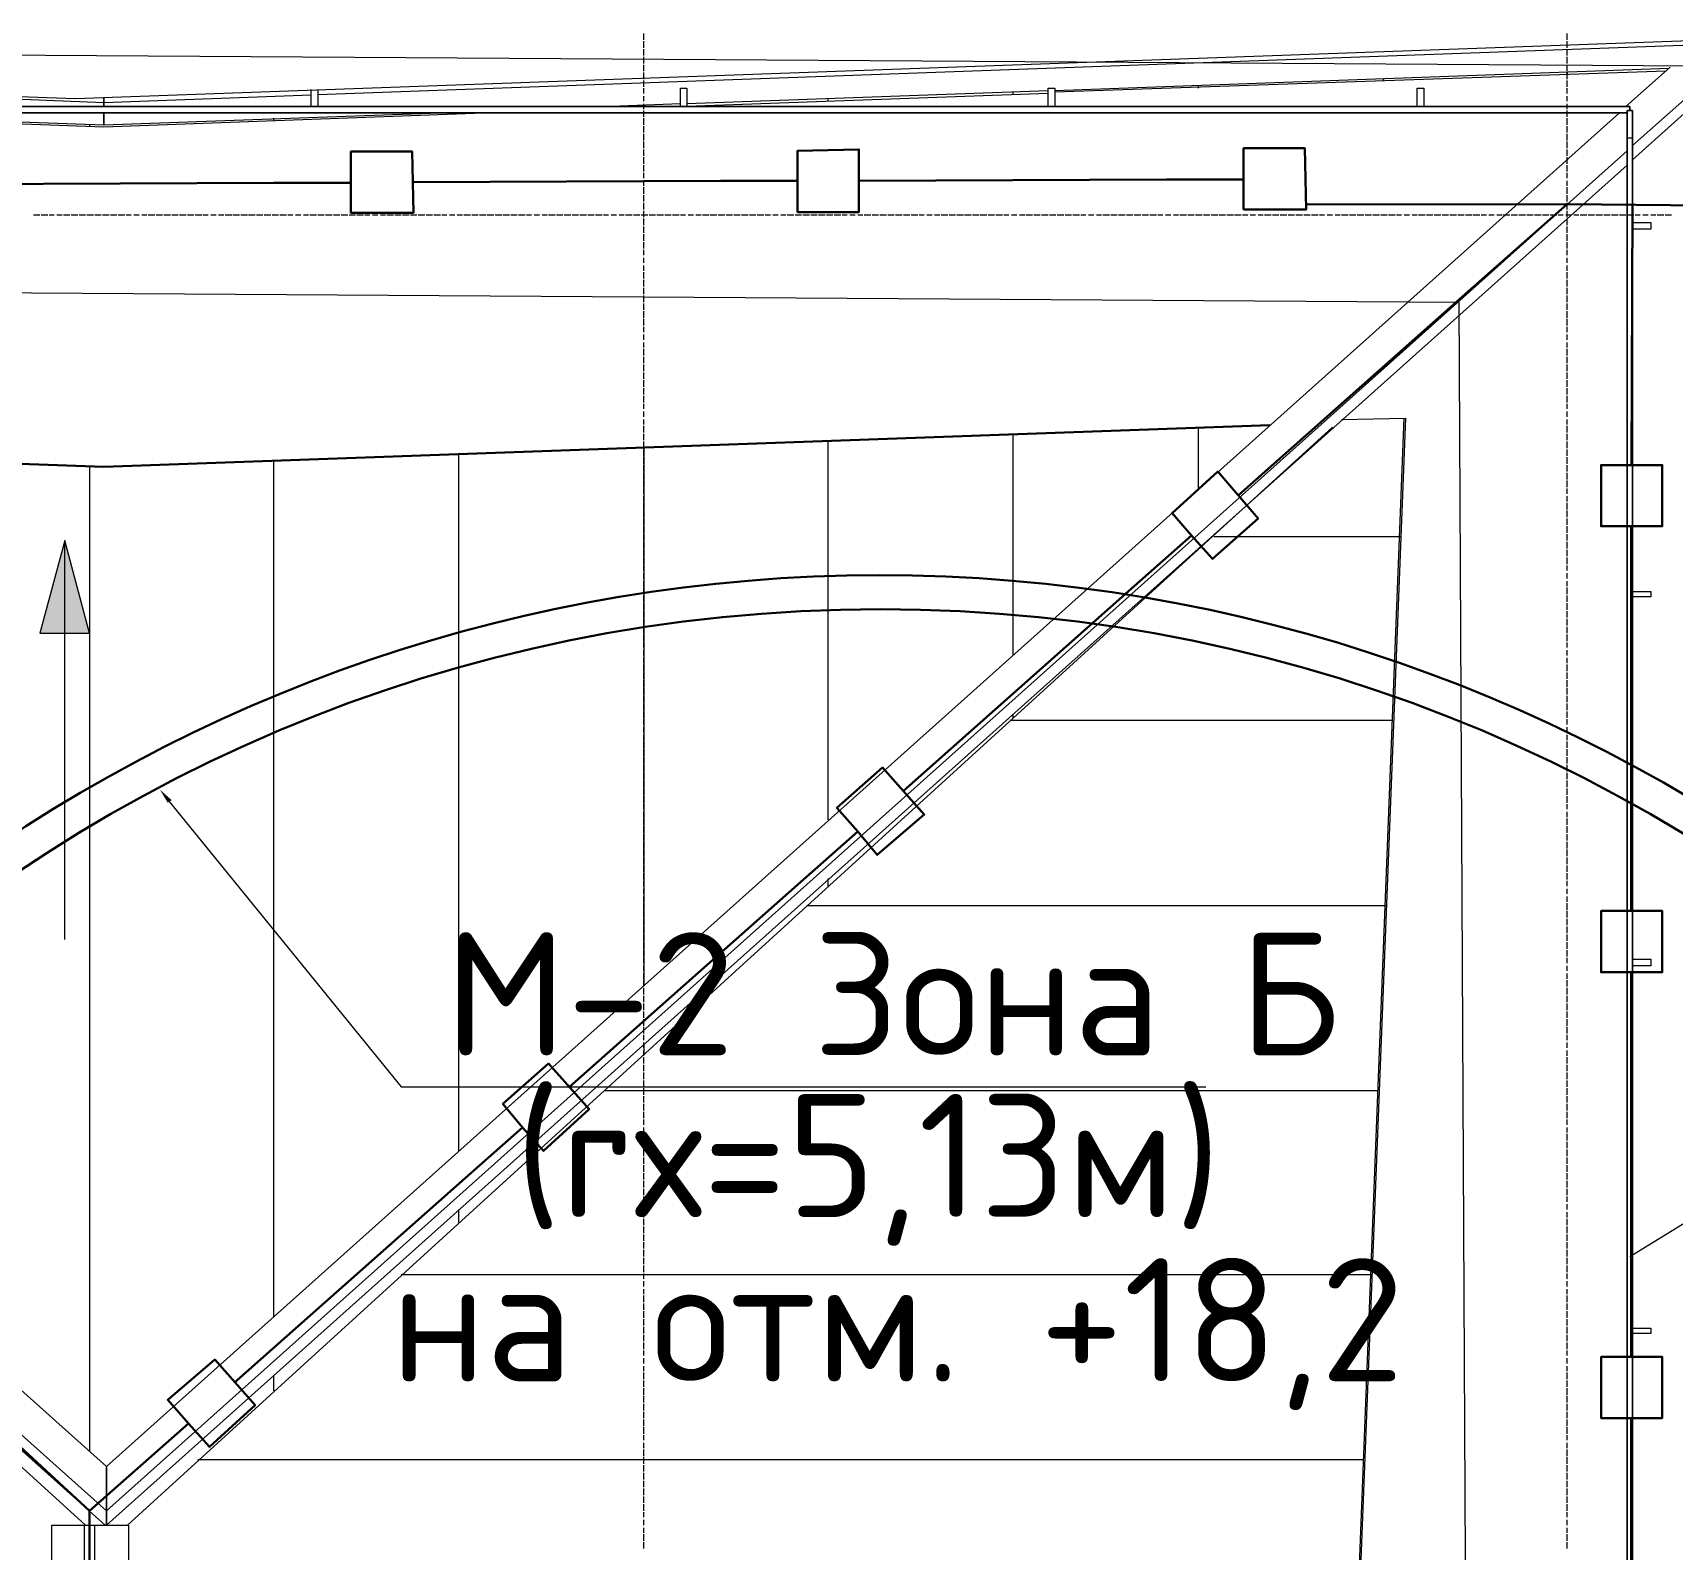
# Model space of a CAD drawing. Header units: millimetres. Extents: x -42533 to 645315, y 3457 to 82611.
# Drawn here: x 541699 to 547023, y 50785 to 55710 of the extents above; entities that cross this region are included whole.
import ezdxf

# ---------------------------------------------------------------- set-up
doc = ezdxf.new("R2010")
doc.units = ezdxf.units.MM
for name, color, linetype, true_color in [('PDF _!ЭОМ.Молниезащита', 7, 'Continuous', 0x954a95), ('PDF _Аннотация', 7, 'Continuous', 0xbababa), ('PDF _Антураж', 7, 'Continuous', 0xbababa), ('PDF _Крыша', 7, 'Continuous', 0xbababa), ('PDF _Крыша штриховка', 7, 'Continuous', 0xbababa), ('PDF _Обобщенные модели', 7, 'Continuous', 0xbababa), ('PDF _Ограждение', 7, 'Continuous', 0xbababa), ('PDF _Оси', 7, 'Continuous', 0xbababa), ('PDF _Размеры', 7, 'Continuous', 0xbababa)]:
    doc.layers.add(name, color=color, linetype=linetype, true_color=true_color)
doc.layers.add('PDF _Линии', color=7, linetype='Continuous')
doc.layers.add('PDF _Текст', color=7, linetype='Continuous')
doc.styles.add('PDF ISOCPEUR', font='isocpeur.ttf')

msp = doc.modelspace()

# ---------------------------------------------------------------- linework, layer by layer
at = {"layer": 'PDF _!ЭОМ.Молниезащита', "color": 5, "lineweight": 30}
for points in [[(541482.8, 55219), (542482.4, 55223.2), (542732.2, 55223.2), (542732.2, 55324.9), (542931.3, 55324.9), (542935.5, 55125.8), (542732.2, 55125.8), (542732.2, 55223.2)], [(542933.4, 55225.4), (543933, 55229.6), (544182.9, 55229.6), (544182.9, 55327), (544381.9, 55331.3), (544381.9, 55128), (544182.9, 55128), (544182.9, 55229.6)], [(544381.9, 55229.6), (545381.5, 55233.8), (545631.3, 55233.8), (545631.3, 55335.5), (545830.4, 55335.5), (545834.6, 55136.4), (545631.3, 55136.4), (545631.3, 55233.8)], [(545614.9, 54208.9), (546360.4, 54869.6), (546682.3, 55153.4), (547575.9, 55144.9)], [(546682.3, 55152.7), (545834.3, 55153.2)], [(546891.5, 54306.3), (546894, 55151.4)], [(546889.4, 52857.8), (546889.4, 53857.3), (546889.4, 54107.2), (546792, 54107.2), (546792, 54306.3), (546991, 54306.3), (546991, 54107.2), (546889.4, 54107.2)], [(544526.5, 53247.5), (545276.1, 53912.4), (545462.5, 54077.6), (545398.9, 54149.6), (545547.2, 54285.1), (545678.5, 54132.6), (545530.2, 54001.4), (545462.5, 54077.6)], [(543442.2, 52286), (544191.9, 52951), (544378.2, 53116.2), (544310.5, 53192.4), (544458.7, 53323.7), (544594.2, 53171.2), (544441.8, 53039.9), (544378.2, 53116.2)], [(546889.4, 51409.3), (546889.4, 52408.9), (546889.4, 52658.7), (546792, 52658.7), (546792, 52857.8), (546991, 52857.8), (546991, 52658.7), (546889.4, 52658.7)], [(542353.7, 51324.6), (543103.4, 51989.6), (543289.7, 52154.7), (543226.2, 52231), (543374.4, 52362.3), (543505.7, 52214), (543357.5, 52078.5), (543289.7, 52154.7)], [(541883.6, 49461.1), (541883.6, 50460.6), (541883.6, 50909.5), (541570.2, 51197.6), (541502.4, 51121.3), (541354.2, 51256.8), (541489.7, 51405.1), (541638, 51269.6), (541570.2, 51197.6)], [(541883.6, 50909.5), (542205.5, 51193.3), (542137.7, 51269.6), (542290.2, 51400.8), (542421.5, 51252.6), (542273.3, 51117.1), (542205.5, 51193.3)], [(546889.4, 49956.6), (546889.4, 50960.4), (546889.4, 51210.3), (546792, 51210.3), (546792, 51409.3), (546991, 51409.3), (546991, 51210.3), (546889.4, 51210.3)]]:
    msp.add_lwpolyline(points, dxfattribs=at)
at = {"layer": 'PDF _!ЭОМ.Молниезащита', "lineweight": 5}
msp.add_lwpolyline([(542142, 53213.6), (542895.9, 52286), (545509.1, 52286)], dxfattribs=at)
at = {"layer": 'PDF _!ЭОМ.Молниезащита', "color": 116, "lineweight": 30, "true_color": 0x136734}
msp.add_circle((544452.3, 48817.1), 5021, dxfattribs=at)
at = {"layer": 'PDF _!ЭОМ.Молниезащита', "color": 1, "lineweight": 30}
msp.add_arc((543800, 50113.2), 9374.9, 67.94494, 165.58593, dxfattribs=at)
at = {"layer": 'PDF _!ЭОМ.Молниезащита', "lineweight": 30}
msp.add_arc((544452.3, 48817.1), 5131.1, 8.822, 159.1754, dxfattribs=at)
at = {"layer": 'PDF _!ЭОМ.Молниезащита', "transparency": 33554559}
msp.add_solid([(542137.7, 53209.3), (542112.3, 53251.7), (542150.4, 53217.8)], dxfattribs=at)
at = {"layer": 'PDF _Аннотация', "color": 8, "lineweight": 9}
msp.add_lwpolyline([(546885.6, 51735.4), (548630.5, 52807), (548939.7, 52807)], dxfattribs=at)
at = {"layer": 'PDF _Антураж', "color": 8, "lineweight": 18}
for points in [[(547207.4, 55691.3), (547207.4, 55674.3), (542624.8, 55509.1)], [(547012.6, 55593.8), (545017.8, 55521.8)], [(547004.1, 55585.4), (545017.8, 55517.6)], [(541426.2, 55504.9), (541930.2, 55483.7), (541930.2, 55471), (541930.2, 55483.7), (541930.2, 55500.7), (541930.2, 55483.7), (542603.6, 55509.1)], [(543802.2, 55479.5), (543577.7, 55471)], [(544996.6, 55521.8), (543823.4, 55479.5)], [(544996.6, 55513.4), (543823.4, 55471)], [(543192.3, 55449.8), (541930.2, 55403.3), (540672.3, 55449.8)], [(540845.9, 55449.8), (541930.2, 55411.7), (541930.2, 55449.8), (541930.2, 55411.7), (543018.7, 55449.8)], [(543802.2, 55471), (543747.2, 55471)], [(538156.5, 54437.6), (541930.2, 54302.1), (545716.6, 54437.6)], [(545716.6, 54433.4), (541930.2, 54297.8), (538160.7, 54433.4)], [(545932.6, 48813.1), (546152.8, 54458.8)], [(545949.5, 54454.5), (546157.1, 54458.8), (545936.8, 48813.1)], [(541930.2, 54297.8), (541930.2, 54302.1)]]:
    msp.add_lwpolyline(points, dxfattribs=at)
at = {"layer": 'PDF _Крыша', "color": 8, "lineweight": 9}
for points in [[(537953.2, 54429.1), (541870.9, 50863)], [(542006.4, 50863), (545919.9, 54429.1)]]:
    msp.add_lwpolyline(points, dxfattribs=at)
at = {"layer": 'PDF _Крыша штриховка', "color": 8, "lineweight": 9}
for points in [[(546682.3, 55581.1), (546682.3, 55576.9)], [(545483.7, 55538.8), (545483.7, 55530.3)], [(546085.1, 55560), (546085.1, 55555.7)], [(543683.6, 55475.3), (543683.6, 55471)], [(544280.8, 55496.4), (544280.8, 55488)], [(544882.2, 55517.6), (544882.2, 55509.1)], [(542480.8, 55432.9), (542480.8, 55424.4)], [(543082.2, 55449.8), (543082.2, 55445.6)], [(541883.6, 55411.7), (541883.6, 55407.5)], [(545483.7, 54424.9), (545483.7, 54225.8)], [(543683.6, 54361.4), (543683.6, 52616.4)], [(544280.8, 54382.5), (544280.8, 53154.3)], [(544882.2, 54403.7), (544882.2, 53687.9)], [(542480.8, 54319), (542480.8, 51540.6)], [(543082.2, 54340.2), (543082.2, 52078.5)], [(541883.6, 54302.1), (541883.6, 51104.4)], [(546140.1, 54073.4), (545534.5, 54073.4)], [(545483.7, 54035.2), (545483.7, 54031)], [(546114.7, 53476.2), (544873.8, 53476.2)], [(544882.2, 53497.3), (544882.2, 53484.6)], [(544280.8, 52963.7), (544280.8, 52938.3)], [(546093.5, 52874.7), (544213, 52874.7)], [(543683.6, 52425.8), (543683.6, 52391.9)], [(546068.1, 52273.3), (543556.6, 52273.3)], [(543082.2, 51887.9), (543082.2, 51845.6)], [(546047, 51676.1), (542895.9, 51676.1)], [(542480.8, 51350), (542480.8, 51299.2)], [(546021.5, 51074.7), (542235.1, 51074.7)], [(541883.6, 50913.8), (541883.6, 50863)]]:
    msp.add_lwpolyline(points, dxfattribs=at)
at = {"layer": 'PDF _Линии', "color": 8, "lineweight": 9}
msp.add_lwpolyline([(536453.9, 55331.3), (536492, 55339.7), (536614.8, 55682.8), (541837, 55496.4), (547262.5, 55691.3), (547385.3, 55310.1), (547419.2, 55297.4), (547419.2, 55792.9), (536453.9, 55792.9)], close=True, dxfattribs=at)
for points in [[(547211.7, 32858.5), (547097.3, 55602.3), (536547.1, 55670.1), (536547.1, 32655.2)], [(537224.7, 32655.2), (537224.7, 54895), (546330.7, 54835.7), (546445.1, 32058), (553827.3, 32058)]]:
    msp.add_lwpolyline(points, dxfattribs=at)
at = {"layer": 'PDF _Обобщенные модели', "color": 8, "lineweight": 18}
msp.add_lwpolyline([(542010.7, 24866.4), (541900.5, 24866.4), (541866.7, 24866.4), (541760.8, 24866.4), (541760.8, 50863), (541866.7, 50863), (541900.5, 50863), (542010.7, 50863)], close=True, dxfattribs=at)
for points in [[(541866.7, 50863), (541866.7, 24866.4)], [(541900.5, 24866.4), (541900.5, 50863)]]:
    msp.add_lwpolyline(points, dxfattribs=at)
at = {"layer": 'PDF _Ограждение', "color": 8, "lineweight": 9}
for points in [[(547016.8, 55598.1), (546872.8, 55471)], [(546894, 55344), (547194.7, 55610.8)], [(547220.1, 55589.6), (546894, 55297.4)], [(542624.8, 55526.1), (542624.8, 55492.2), (542624.8, 55471), (542603.6, 55471), (542603.6, 55492.2), (542603.6, 55526.1)], [(541934.4, 50863), (536835.1, 55428.7)], [(536860.5, 55449.8), (541938.7, 50909.5), (541938.7, 51053.5), (546851.7, 55449.8)], [(537025.7, 55449.8), (541938.7, 51053.5), (541938.7, 50909.5), (541938.7, 50884.1), (541938.7, 50863), (541938.7, 50884.1), (541938.7, 50909.5), (546877.1, 55327)], [(546877.1, 55369.4), (546877.1, 55458.3), (546894, 55458.3), (546894, 55369.4)], [(546877.1, 55280.4), (541938.7, 50863)]]:
    msp.add_lwpolyline(points, dxfattribs=at)
for points in [[(543823.4, 55530.3), (543823.4, 55492.2), (543823.4, 55471), (543802.2, 55471), (543802.2, 55492.2), (543802.2, 55530.3)], [(545017.8, 55530.3), (545017.8, 55492.2), (545017.8, 55471), (544996.6, 55471), (544996.6, 55492.2), (544996.6, 55530.3)], [(546216.4, 55530.3), (546216.4, 55492.2), (546216.4, 55471), (546195.2, 55471), (546195.2, 55492.2), (546195.2, 55530.3)], [(536822.4, 55471), (536822.4, 55458.3), (536822.4, 55471), (546885.6, 55471), (546885.6, 55458.3), (546885.6, 55471)], [(536835.1, 55449.8), (546877.1, 55449.8)], [(546894, 55458.3), (546877.1, 55458.3), (546877.1, 55369.4), (546877.1, 32502.7), (546885.6, 32502.7), (546877.1, 32502.7), (546877.1, 55369.4), (546894, 55369.4), (546894, 32515.4), (546894, 55369.4)], [(546953.3, 55072.9), (546915.2, 55072.9), (546894, 55072.9), (546894, 55094.1), (546915.2, 55094.1), (546953.3, 55094.1)], [(546953.3, 53878.5), (546915.2, 53878.5), (546894, 53878.5), (546894, 53895.5), (546915.2, 53895.5), (546953.3, 53895.5)], [(546953.3, 52679.9), (546915.2, 52679.9), (546894, 52679.9), (546894, 52701.1), (546915.2, 52701.1), (546953.3, 52701.1)], [(546953.3, 51485.6), (546915.2, 51485.6), (546894, 51485.6), (546894, 51502.5), (546915.2, 51502.5), (546953.3, 51502.5)]]:
    msp.add_lwpolyline(points, close=True, dxfattribs=at)
at = {"layer": 'PDF _Оси', "color": 8, "lineweight": 9}
for points in [[(543683.6, 55687), (543683.6, 55708.2)], [(546682.3, 55687), (546682.3, 55708.2)], [(543683.6, 55661.6), (543683.6, 55682.8)], [(543683.6, 55636.2), (543683.6, 55657.4)], [(546682.3, 55661.6), (546682.3, 55682.8)], [(546682.3, 55636.2), (546682.3, 55657.4)], [(543683.6, 55610.8), (543683.6, 55632)], [(543683.6, 55585.4), (543683.6, 55606.5)], [(543683.6, 55560), (543683.6, 55581.1)], [(546682.3, 55610.8), (546682.3, 55632)], [(546682.3, 55585.4), (546682.3, 55606.5)], [(546682.3, 55560), (546682.3, 55581.1)], [(543683.6, 55534.5), (543683.6, 55555.7)], [(543683.6, 55513.4), (543683.6, 55530.3)], [(546682.3, 55534.5), (546682.3, 55555.7)], [(546682.3, 55513.4), (546682.3, 55530.3)], [(543683.6, 55509.1), (543683.6, 55509.1)], [(543683.6, 55488), (543683.6, 55504.9)], [(543683.6, 55483.7), (543683.6, 55483.7)], [(543683.6, 55462.5), (543683.6, 55479.5)], [(546682.3, 55509.1), (546682.3, 55509.1)], [(546682.3, 55488), (546682.3, 55504.9)], [(546682.3, 55483.7), (546682.3, 55483.7)], [(546682.3, 55462.5), (546682.3, 55479.5)], [(543683.6, 55437.1), (543683.6, 55458.3)], [(543683.6, 55411.7), (543683.6, 55432.9)], [(546682.3, 55437.1), (546682.3, 55458.3)], [(546682.3, 55411.7), (546682.3, 55432.9)], [(543683.6, 55386.3), (543683.6, 55407.5)], [(543683.6, 55360.9), (543683.6, 55382.1)], [(546682.3, 55386.3), (546682.3, 55407.5)], [(546682.3, 55360.9), (546682.3, 55382.1)], [(543683.6, 55335.5), (543683.6, 55356.7)], [(543683.6, 55310.1), (543683.6, 55331.3)], [(546682.3, 55335.5), (546682.3, 55356.7)], [(546682.3, 55310.1), (546682.3, 55331.3)], [(543683.6, 55284.7), (543683.6, 55305.8)], [(543683.6, 55259.2), (543683.6, 55280.4)], [(546682.3, 55284.7), (546682.3, 55305.8)], [(546682.3, 55259.2), (546682.3, 55280.4)], [(543683.6, 55238.1), (543683.6, 55255)], [(543683.6, 55233.8), (543683.6, 55233.8)], [(543683.6, 55212.7), (543683.6, 55229.6)], [(543683.6, 55187.2), (543683.6, 55208.4)], [(546682.3, 55238.1), (546682.3, 55255)], [(546682.3, 55233.8), (546682.3, 55233.8)], [(546682.3, 55212.7), (546682.3, 55229.6)], [(546682.3, 55187.2), (546682.3, 55208.4)], [(543683.6, 55161.8), (543683.6, 55183)], [(543683.6, 55136.4), (543683.6, 55157.6)], [(546682.3, 55161.8), (546682.3, 55183)], [(546682.3, 55136.4), (546682.3, 55157.6)], [(541701.5, 55119.5), (541722.7, 55119.5)], [(541726.9, 55119.5), (541748.1, 55119.5)], [(541752.3, 55119.5), (541769.3, 55119.5)], [(541773.5, 55119.5), (541773.5, 55119.5)], [(541777.7, 55119.5), (541794.7, 55119.5)], [(541798.9, 55119.5), (541820.1, 55119.5)], [(541824.3, 55119.5), (541845.5, 55119.5)], [(541849.7, 55119.5), (541870.9, 55119.5)], [(541875.1, 55119.5), (541896.3, 55119.5)], [(541900.5, 55119.5), (541921.7, 55119.5)], [(541926, 55119.5), (541947.1, 55119.5)], [(541951.4, 55119.5), (541972.5, 55119.5)], [(541976.8, 55119.5), (541998, 55119.5)], [(542002.2, 55119.5), (542019.1, 55119.5)], [(542023.4, 55119.5), (542023.4, 55119.5)], [(542027.6, 55119.5), (542044.6, 55119.5)], [(542048.8, 55119.5), (542048.8, 55119.5)], [(542053, 55119.5), (542070, 55119.5)], [(542074.2, 55119.5), (542095.4, 55119.5)], [(542099.6, 55119.5), (542120.8, 55119.5)], [(542125, 55119.5), (542146.2, 55119.5)], [(542150.4, 55119.5), (542171.6, 55119.5)], [(542175.8, 55119.5), (542197, 55119.5)], [(542201.3, 55119.5), (542222.4, 55119.5)], [(542226.7, 55119.5), (542247.8, 55119.5)], [(542252.1, 55119.5), (542269, 55119.5)], [(542273.3, 55119.5), (542273.3, 55119.5)], [(542277.5, 55119.5), (542294.4, 55119.5)], [(542298.7, 55119.5), (542298.7, 55119.5)], [(542302.9, 55119.5), (542319.8, 55119.5)], [(542324.1, 55119.5), (542345.3, 55119.5)], [(542349.5, 55119.5), (542370.7, 55119.5)], [(542374.9, 55119.5), (542396.1, 55119.5)], [(542400.3, 55119.5), (542421.5, 55119.5)], [(542425.7, 55119.5), (542446.9, 55119.5)], [(542451.1, 55119.5), (542472.3, 55119.5)], [(542476.6, 55119.5), (542497.7, 55119.5)], [(542502, 55119.5), (542523.1, 55119.5)], [(542527.4, 55119.5), (542544.3, 55119.5)], [(542548.6, 55119.5), (542548.6, 55119.5)], [(542552.8, 55119.5), (542569.7, 55119.5)], [(542574, 55119.5), (542574, 55119.5)], [(542578.2, 55119.5), (542595.1, 55119.5)], [(542599.4, 55119.5), (542620.6, 55119.5)], [(542624.8, 55119.5), (542646, 55119.5)], [(542650.2, 55119.5), (542671.4, 55119.5)], [(542675.6, 55119.5), (542696.8, 55119.5)], [(542701, 55119.5), (542722.2, 55119.5)], [(542726.4, 55119.5), (542747.6, 55119.5)], [(542751.9, 55119.5), (542773, 55119.5)], [(542777.3, 55119.5), (542794.2, 55119.5)], [(542798.4, 55119.5), (542798.4, 55119.5)], [(542802.7, 55119.5), (542819.6, 55119.5)], [(542823.9, 55119.5), (542823.9, 55119.5)], [(542828.1, 55119.5), (542845, 55119.5)], [(542849.3, 55119.5), (542870.4, 55119.5)], [(542874.7, 55119.5), (542895.9, 55119.5)], [(542900.1, 55119.5), (542921.3, 55119.5)], [(542925.5, 55119.5), (542946.7, 55119.5)], [(542950.9, 55119.5), (542972.1, 55119.5)], [(542976.3, 55119.5), (542997.5, 55119.5)], [(543001.7, 55119.5), (543022.9, 55119.5)], [(543027.2, 55119.5), (543044.1, 55119.5)], [(543048.3, 55119.5), (543048.3, 55119.5)], [(543052.6, 55119.5), (543069.5, 55119.5)], [(543073.7, 55119.5), (543073.7, 55119.5)], [(543078, 55119.5), (543094.9, 55119.5)], [(543099.2, 55119.5), (543120.3, 55119.5)], [(543124.6, 55119.5), (543145.7, 55119.5)], [(543150, 55119.5), (543171.2, 55119.5)], [(543175.4, 55119.5), (543196.6, 55119.5)], [(543200.8, 55119.5), (543222, 55119.5)], [(543226.2, 55119.5), (543247.4, 55119.5)], [(543251.6, 55119.5), (543272.8, 55119.5)], [(543277, 55119.5), (543298.2, 55119.5)], [(543302.4, 55119.5), (543319.4, 55119.5)], [(543323.6, 55119.5), (543323.6, 55119.5)], [(543327.9, 55119.5), (543344.8, 55119.5)], [(543349, 55119.5), (543349, 55119.5)], [(543353.3, 55119.5), (543370.2, 55119.5)], [(543374.4, 55119.5), (543395.6, 55119.5)], [(543399.9, 55119.5), (543421, 55119.5)], [(543425.3, 55119.5), (543446.5, 55119.5)], [(543450.7, 55119.5), (543471.9, 55119.5)], [(543476.1, 55119.5), (543497.3, 55119.5)], [(543501.5, 55119.5), (543522.7, 55119.5)], [(543526.9, 55119.5), (543548.1, 55119.5)], [(543552.3, 55119.5), (543569.3, 55119.5)], [(543573.5, 55119.5), (543573.5, 55119.5)], [(543577.7, 55119.5), (543594.7, 55119.5)], [(543598.9, 55119.5), (543598.9, 55119.5)], [(543603.2, 55119.5), (543620.1, 55119.5)], [(543624.3, 55119.5), (543645.5, 55119.5)], [(543649.7, 55119.5), (543670.9, 55119.5)], [(543675.2, 55119.5), (543696.3, 55119.5)], [(543683.6, 55111), (543683.6, 55132.2)], [(543683.6, 55085.6), (543683.6, 55106.8)], [(543700.6, 55119.5), (543721.7, 55119.5)], [(543726, 55119.5), (543747.2, 55119.5)], [(543751.4, 55119.5), (543772.6, 55119.5)], [(543776.8, 55119.5), (543798, 55119.5)], [(543802.2, 55119.5), (543819.2, 55119.5)], [(543823.4, 55119.5), (543823.4, 55119.5)], [(543827.6, 55119.5), (543844.6, 55119.5)], [(543848.8, 55119.5), (543848.8, 55119.5)], [(543853, 55119.5), (543870, 55119.5)], [(543874.2, 55119.5), (543895.4, 55119.5)], [(543899.6, 55119.5), (543920.8, 55119.5)], [(543925, 55119.5), (543946.2, 55119.5)], [(543950.5, 55119.5), (543971.6, 55119.5)], [(543975.9, 55119.5), (543997, 55119.5)], [(544001.3, 55119.5), (544022.5, 55119.5)], [(544026.7, 55119.5), (544047.9, 55119.5)], [(544052.1, 55119.5), (544073.3, 55119.5)], [(544077.5, 55119.5), (544094.5, 55119.5)], [(544098.7, 55119.5), (544098.7, 55119.5)], [(544102.9, 55119.5), (544119.9, 55119.5)], [(544124.1, 55119.5), (544124.1, 55119.5)], [(544128.3, 55119.5), (544145.3, 55119.5)], [(544149.5, 55119.5), (544170.7, 55119.5)], [(544174.9, 55119.5), (544196.1, 55119.5)], [(544200.3, 55119.5), (544221.5, 55119.5)], [(544225.8, 55119.5), (544246.9, 55119.5)], [(544251.2, 55119.5), (544272.3, 55119.5)], [(544276.6, 55119.5), (544297.8, 55119.5)], [(544302, 55119.5), (544323.2, 55119.5)], [(544327.4, 55119.5), (544344.3, 55119.5)], [(544348.6, 55119.5), (544348.6, 55119.5)], [(544352.8, 55119.5), (544369.8, 55119.5)], [(544374, 55119.5), (544374, 55119.5)], [(544378.2, 55119.5), (544395.2, 55119.5)], [(544399.4, 55119.5), (544420.6, 55119.5)], [(544424.8, 55119.5), (544446, 55119.5)], [(544450.2, 55119.5), (544471.4, 55119.5)], [(544475.6, 55119.5), (544496.8, 55119.5)], [(544501.1, 55119.5), (544522.2, 55119.5)], [(544526.5, 55119.5), (544547.6, 55119.5)], [(544551.9, 55119.5), (544573.1, 55119.5)], [(544577.3, 55119.5), (544594.2, 55119.5)], [(544598.5, 55119.5), (544598.5, 55119.5)], [(544602.7, 55119.5), (544619.6, 55119.5)], [(544623.9, 55119.5), (544623.9, 55119.5)], [(544628.1, 55119.5), (544645.1, 55119.5)], [(544649.3, 55119.5), (544670.5, 55119.5)], [(544674.7, 55119.5), (544695.9, 55119.5)], [(544700.1, 55119.5), (544721.3, 55119.5)], [(544725.5, 55119.5), (544746.7, 55119.5)], [(544750.9, 55119.5), (544772.1, 55119.5)], [(544776.3, 55119.5), (544797.5, 55119.5)], [(544801.8, 55119.5), (544822.9, 55119.5)], [(544827.2, 55119.5), (544848.4, 55119.5)], [(544852.6, 55119.5), (544869.5, 55119.5)], [(544873.8, 55119.5), (544873.8, 55119.5)], [(544878, 55119.5), (544894.9, 55119.5)], [(544899.2, 55119.5), (544899.2, 55119.5)], [(544903.4, 55119.5), (544920.4, 55119.5)], [(544924.6, 55119.5), (544945.8, 55119.5)], [(544950, 55119.5), (544971.2, 55119.5)], [(544975.4, 55119.5), (544996.6, 55119.5)], [(545000.8, 55119.5), (545022, 55119.5)], [(545026.2, 55119.5), (545047.4, 55119.5)], [(545051.6, 55119.5), (545072.8, 55119.5)], [(545077.1, 55119.5), (545098.2, 55119.5)], [(545102.5, 55119.5), (545119.4, 55119.5)], [(545123.6, 55119.5), (545123.6, 55119.5)], [(545127.9, 55119.5), (545144.8, 55119.5)], [(545149.1, 55119.5), (545149.1, 55119.5)], [(545153.3, 55119.5), (545170.2, 55119.5)], [(545174.5, 55119.5), (545195.6, 55119.5)], [(545199.9, 55119.5), (545221.1, 55119.5)], [(545225.3, 55119.5), (545246.5, 55119.5)], [(545250.7, 55119.5), (545271.9, 55119.5)], [(545276.1, 55119.5), (545297.3, 55119.5)], [(545301.5, 55119.5), (545322.7, 55119.5)], [(545326.9, 55119.5), (545348.1, 55119.5)], [(545352.4, 55119.5), (545369.3, 55119.5)], [(545373.5, 55119.5), (545373.5, 55119.5)], [(545377.8, 55119.5), (545394.7, 55119.5)], [(545398.9, 55119.5), (545398.9, 55119.5)], [(545403.2, 55119.5), (545420.1, 55119.5)], [(545424.4, 55119.5), (545445.5, 55119.5)], [(545449.8, 55119.5), (545470.9, 55119.5)], [(545475.2, 55119.5), (545496.4, 55119.5)], [(545500.6, 55119.5), (545521.8, 55119.5)], [(545526, 55119.5), (545547.2, 55119.5)], [(545551.4, 55119.5), (545572.6, 55119.5)], [(545576.8, 55119.5), (545598, 55119.5)], [(545602.2, 55119.5), (545623.4, 55119.5)], [(545627.7, 55119.5), (545644.6, 55119.5)], [(545648.8, 55119.5), (545648.8, 55119.5)], [(545653.1, 55119.5), (545670, 55119.5)], [(545674.2, 55119.5), (545674.2, 55119.5)], [(545678.5, 55119.5), (545695.4, 55119.5)], [(545699.7, 55119.5), (545720.8, 55119.5)], [(545725.1, 55119.5), (545746.2, 55119.5)], [(545750.5, 55119.5), (545771.7, 55119.5)], [(545775.9, 55119.5), (545797.1, 55119.5)], [(545801.3, 55119.5), (545822.5, 55119.5)], [(545826.7, 55119.5), (545847.9, 55119.5)], [(545852.1, 55119.5), (545873.3, 55119.5)], [(545877.5, 55119.5), (545894.5, 55119.5)], [(545898.7, 55119.5), (545898.7, 55119.5)], [(545903, 55119.5), (545919.9, 55119.5)], [(545924.1, 55119.5), (545924.1, 55119.5)], [(545928.4, 55119.5), (545945.3, 55119.5)], [(545949.5, 55119.5), (545970.7, 55119.5)], [(545975, 55119.5), (545996.1, 55119.5)], [(546000.4, 55119.5), (546021.5, 55119.5)], [(546025.8, 55119.5), (546047, 55119.5)], [(546051.2, 55119.5), (546072.4, 55119.5)], [(546076.6, 55119.5), (546097.8, 55119.5)], [(546102, 55119.5), (546123.2, 55119.5)], [(546127.4, 55119.5), (546144.4, 55119.5)], [(546148.6, 55119.5), (546148.6, 55119.5)], [(546152.8, 55119.5), (546169.8, 55119.5)], [(546174, 55119.5), (546174, 55119.5)], [(546178.2, 55119.5), (546195.2, 55119.5)], [(546199.4, 55119.5), (546220.6, 55119.5)], [(546224.8, 55119.5), (546246, 55119.5)], [(546250.3, 55119.5), (546271.4, 55119.5)], [(546275.7, 55119.5), (546296.8, 55119.5)], [(546301.1, 55119.5), (546322.3, 55119.5)], [(546326.5, 55119.5), (546347.7, 55119.5)], [(546351.9, 55119.5), (546373.1, 55119.5)], [(546377.3, 55119.5), (546398.5, 55119.5)], [(546402.7, 55119.5), (546419.7, 55119.5)], [(546423.9, 55119.5), (546423.9, 55119.5)], [(546428.1, 55119.5), (546445.1, 55119.5)], [(546449.3, 55119.5), (546449.3, 55119.5)], [(546453.5, 55119.5), (546470.5, 55119.5)], [(546474.7, 55119.5), (546495.9, 55119.5)], [(546500.1, 55119.5), (546521.3, 55119.5)], [(546525.5, 55119.5), (546546.7, 55119.5)], [(546551, 55119.5), (546572.1, 55119.5)], [(546576.4, 55119.5), (546597.5, 55119.5)], [(546601.8, 55119.5), (546623, 55119.5)], [(546627.2, 55119.5), (546648.4, 55119.5)], [(546652.6, 55119.5), (546669.6, 55119.5)], [(546673.8, 55119.5), (546673.8, 55119.5)], [(546678, 55119.5), (546695, 55119.5)], [(546682.3, 55111), (546682.3, 55132.2)], [(546682.3, 55085.6), (546682.3, 55106.8)], [(546699.2, 55119.5), (546699.2, 55119.5)], [(546703.4, 55119.5), (546720.4, 55119.5)], [(546724.6, 55119.5), (546745.8, 55119.5)], [(546750, 55119.5), (546771.2, 55119.5)], [(546775.4, 55119.5), (546796.6, 55119.5)], [(546800.8, 55119.5), (546822, 55119.5)], [(546826.3, 55119.5), (546847.4, 55119.5)], [(546851.7, 55119.5), (546872.8, 55119.5)], [(546877.1, 55119.5), (546898.3, 55119.5)], [(546902.5, 55119.5), (546919.4, 55119.5)], [(546923.7, 55119.5), (546923.7, 55119.5)], [(546927.9, 55119.5), (546944.8, 55119.5)], [(546949.1, 55119.5), (546949.1, 55119.5)], [(546953.3, 55119.5), (546970.3, 55119.5)], [(546974.5, 55119.5), (546995.7, 55119.5)], [(546999.9, 55119.5), (547021.1, 55119.5)], [(543683.6, 55060.2), (543683.6, 55081.4)], [(543683.6, 55034.8), (543683.6, 55056)], [(546682.3, 55060.2), (546682.3, 55081.4)], [(546682.3, 55034.8), (546682.3, 55056)], [(543683.6, 55009.4), (543683.6, 55030.5)], [(543683.6, 54988.2), (543683.6, 55005.1)], [(546682.3, 55009.4), (546682.3, 55030.5)], [(546682.3, 54988.2), (546682.3, 55005.1)], [(543683.6, 54984), (543683.6, 54984)], [(543683.6, 54962.8), (543683.6, 54979.7)], [(543683.6, 54958.5), (543683.6, 54958.5)], [(543683.6, 54937.4), (543683.6, 54954.3)], [(546682.3, 54984), (546682.3, 54984)], [(546682.3, 54962.8), (546682.3, 54979.7)], [(546682.3, 54958.5), (546682.3, 54958.5)], [(546682.3, 54937.4), (546682.3, 54954.3)], [(543683.6, 54912), (543683.6, 54933.1)], [(543683.6, 54886.5), (543683.6, 54907.7)], [(546682.3, 54912), (546682.3, 54933.1)], [(546682.3, 54886.5), (546682.3, 54907.7)], [(543683.6, 54861.1), (543683.6, 54882.3)], [(543683.6, 54835.7), (543683.6, 54856.9)], [(546682.3, 54861.1), (546682.3, 54882.3)], [(546682.3, 54835.7), (546682.3, 54856.9)], [(543683.6, 54810.3), (543683.6, 54831.5)], [(543683.6, 54784.9), (543683.6, 54806.1)], [(546682.3, 54810.3), (546682.3, 54831.5)], [(546682.3, 54784.9), (546682.3, 54806.1)], [(543683.6, 54759.5), (543683.6, 54780.7)], [(543683.6, 54738.3), (543683.6, 54755.2)], [(543683.6, 54734.1), (543683.6, 54734.1)], [(543683.6, 54712.9), (543683.6, 54729.8)], [(546682.3, 54759.5), (546682.3, 54780.7)], [(546682.3, 54738.3), (546682.3, 54755.2)], [(546682.3, 54734.1), (546682.3, 54734.1)], [(546682.3, 54712.9), (546682.3, 54729.8)], [(543683.6, 54708.7), (543683.6, 54708.7)], [(543683.6, 54687.5), (543683.6, 54704.4)], [(543683.6, 54662.1), (543683.6, 54683.2)], [(546682.3, 54708.7), (546682.3, 54708.7)], [(546682.3, 54687.5), (546682.3, 54704.4)], [(546682.3, 54662.1), (546682.3, 54683.2)], [(543683.6, 54636.7), (543683.6, 54657.8)], [(543683.6, 54611.2), (543683.6, 54632.4)], [(546682.3, 54636.7), (546682.3, 54657.8)], [(546682.3, 54611.2), (546682.3, 54632.4)], [(543683.6, 54585.8), (543683.6, 54607)], [(543683.6, 54560.4), (543683.6, 54581.6)], [(546682.3, 54585.8), (546682.3, 54607)], [(546682.3, 54560.4), (546682.3, 54581.6)], [(543683.6, 54535), (543683.6, 54556.2)], [(543683.6, 54509.6), (543683.6, 54530.8)], [(546682.3, 54535), (546682.3, 54556.2)], [(546682.3, 54509.6), (546682.3, 54530.8)], [(543683.6, 54488.4), (543683.6, 54505.4)], [(543683.6, 54484.2), (543683.6, 54484.2)], [(543683.6, 54463), (543683.6, 54479.9)], [(546682.3, 54488.4), (546682.3, 54505.4)], [(546682.3, 54484.2), (546682.3, 54484.2)], [(546682.3, 54463), (546682.3, 54479.9)], [(543683.6, 54458.8), (543683.6, 54458.8)], [(543683.6, 54437.6), (543683.6, 54454.5)], [(543683.6, 54412.2), (543683.6, 54433.4)], [(546682.3, 54458.8), (546682.3, 54458.8)], [(546682.3, 54437.6), (546682.3, 54454.5)], [(546682.3, 54412.2), (546682.3, 54433.4)], [(543683.6, 54386.8), (543683.6, 54407.9)], [(543683.6, 54361.4), (543683.6, 54382.5)], [(543683.6, 54335.9), (543683.6, 54357.1)], [(546682.3, 54386.8), (546682.3, 54407.9)], [(546682.3, 54361.4), (546682.3, 54382.5)], [(546682.3, 54335.9), (546682.3, 54357.1)], [(543683.6, 54310.5), (543683.6, 54331.7)], [(543683.6, 54285.1), (543683.6, 54306.3)], [(546682.3, 54310.5), (546682.3, 54331.7)], [(546682.3, 54285.1), (546682.3, 54306.3)], [(543683.6, 54259.7), (543683.6, 54280.9)], [(543683.6, 54234.3), (543683.6, 54255.5)], [(546682.3, 54259.7), (546682.3, 54280.9)], [(546682.3, 54234.3), (546682.3, 54255.5)], [(543683.6, 54213.1), (543683.6, 54230.1)], [(543683.6, 54208.9), (543683.6, 54208.9)], [(543683.6, 54187.7), (543683.6, 54204.6)], [(546682.3, 54213.1), (546682.3, 54230.1)], [(546682.3, 54208.9), (546682.3, 54208.9)], [(546682.3, 54187.7), (546682.3, 54204.6)], [(543683.6, 54162.3), (543683.6, 54183.5)], [(543683.6, 54136.9), (543683.6, 54158.1)], [(546682.3, 54162.3), (546682.3, 54183.5)], [(546682.3, 54136.9), (546682.3, 54158.1)], [(543683.6, 54111.5), (543683.6, 54132.6)], [(543683.6, 54086.1), (543683.6, 54107.2)], [(546682.3, 54111.5), (546682.3, 54132.6)], [(546682.3, 54086.1), (546682.3, 54107.2)], [(543683.6, 54060.6), (543683.6, 54081.8)], [(543683.6, 54035.2), (543683.6, 54056.4)], [(546682.3, 54060.6), (546682.3, 54081.8)], [(546682.3, 54035.2), (546682.3, 54056.4)], [(543683.6, 54009.8), (543683.6, 54031)], [(543683.6, 53984.4), (543683.6, 54005.6)], [(546682.3, 54009.8), (546682.3, 54031)], [(546682.3, 53984.4), (546682.3, 54005.6)], [(543683.6, 53963.2), (543683.6, 53980.2)], [(543683.6, 53959), (543683.6, 53959)], [(543683.6, 53937.8), (543683.6, 53954.8)], [(543683.6, 53933.6), (543683.6, 53933.6)], [(546682.3, 53963.2), (546682.3, 53980.2)], [(546682.3, 53959), (546682.3, 53959)], [(546682.3, 53937.8), (546682.3, 53954.8)], [(546682.3, 53933.6), (546682.3, 53933.6)], [(543683.6, 53912.4), (543683.6, 53929.4)], [(543683.6, 53887), (543683.6, 53908.2)], [(543683.6, 53861.6), (543683.6, 53882.8)], [(546682.3, 53912.4), (546682.3, 53929.4)], [(546682.3, 53887), (546682.3, 53908.2)], [(546682.3, 53861.6), (546682.3, 53882.8)], [(543683.6, 53836.2), (543683.6, 53857.3)], [(543683.6, 53810.8), (543683.6, 53831.9)], [(546682.3, 53836.2), (546682.3, 53857.3)], [(546682.3, 53810.8), (546682.3, 53831.9)], [(543683.6, 53785.3), (543683.6, 53806.5)], [(543683.6, 53759.9), (543683.6, 53781.1)], [(546682.3, 53785.3), (546682.3, 53806.5)], [(546682.3, 53759.9), (546682.3, 53781.1)], [(543683.6, 53734.5), (543683.6, 53755.7)], [(543683.6, 53713.3), (543683.6, 53730.3)], [(546682.3, 53734.5), (546682.3, 53755.7)], [(546682.3, 53713.3), (546682.3, 53730.3)], [(543683.6, 53709.1), (543683.6, 53709.1)], [(543683.6, 53687.9), (543683.6, 53704.9)], [(543683.6, 53683.7), (543683.6, 53683.7)], [(543683.6, 53662.5), (543683.6, 53679.5)], [(546682.3, 53709.1), (546682.3, 53709.1)], [(546682.3, 53687.9), (546682.3, 53704.9)], [(546682.3, 53683.7), (546682.3, 53683.7)], [(546682.3, 53662.5), (546682.3, 53679.5)], [(543683.6, 53637.1), (543683.6, 53658.3)], [(543683.6, 53611.7), (543683.6, 53632.9)], [(546682.3, 53637.1), (546682.3, 53658.3)], [(546682.3, 53611.7), (546682.3, 53632.9)], [(543683.6, 53586.3), (543683.6, 53607.5)], [(543683.6, 53560.9), (543683.6, 53582.1)], [(546682.3, 53586.3), (546682.3, 53607.5)], [(546682.3, 53560.9), (546682.3, 53582.1)], [(543683.6, 53535.5), (543683.6, 53556.6)], [(543683.6, 53510.1), (543683.6, 53531.2)], [(543683.6, 53484.6), (543683.6, 53505.8)], [(546682.3, 53535.5), (546682.3, 53556.6)], [(546682.3, 53510.1), (546682.3, 53531.2)], [(546682.3, 53484.6), (546682.3, 53505.8)], [(543683.6, 53463.5), (543683.6, 53480.4)], [(543683.6, 53459.2), (543683.6, 53459.2)], [(543683.6, 53438.1), (543683.6, 53455)], [(546682.3, 53463.5), (546682.3, 53480.4)], [(546682.3, 53459.2), (546682.3, 53459.2)], [(546682.3, 53438.1), (546682.3, 53455)], [(543683.6, 53433.8), (543683.6, 53433.8)], [(543683.6, 53412.6), (543683.6, 53429.6)], [(543683.6, 53387.2), (543683.6, 53408.4)], [(546682.3, 53433.8), (546682.3, 53433.8)], [(546682.3, 53412.6), (546682.3, 53429.6)], [(546682.3, 53387.2), (546682.3, 53408.4)], [(543683.6, 53361.8), (543683.6, 53383)], [(543683.6, 53336.4), (543683.6, 53357.6)], [(546682.3, 53361.8), (546682.3, 53383)], [(546682.3, 53336.4), (546682.3, 53357.6)], [(543683.6, 53311), (543683.6, 53332.2)], [(543683.6, 53285.6), (543683.6, 53306.8)], [(546682.3, 53311), (546682.3, 53332.2)], [(546682.3, 53285.6), (546682.3, 53306.8)], [(543683.6, 53260.2), (543683.6, 53281.3)], [(543683.6, 53234.8), (543683.6, 53255.9)], [(546682.3, 53260.2), (546682.3, 53281.3)], [(546682.3, 53234.8), (546682.3, 53255.9)], [(543683.6, 53209.3), (543683.6, 53230.5)], [(543683.6, 53188.2), (543683.6, 53205.1)], [(546682.3, 53209.3), (546682.3, 53230.5)], [(546682.3, 53188.2), (546682.3, 53205.1)], [(543683.6, 53183.9), (543683.6, 53183.9)], [(543683.6, 53162.8), (543683.6, 53179.7)], [(543683.6, 53137.3), (543683.6, 53158.5)], [(543683.6, 53111.9), (543683.6, 53133.1)], [(546682.3, 53183.9), (546682.3, 53183.9)], [(546682.3, 53162.8), (546682.3, 53179.7)], [(546682.3, 53137.3), (546682.3, 53158.5)], [(546682.3, 53111.9), (546682.3, 53133.1)], [(543683.6, 53086.5), (543683.6, 53107.7)], [(543683.6, 53061.1), (543683.6, 53082.3)], [(546682.3, 53086.5), (546682.3, 53107.7)], [(546682.3, 53061.1), (546682.3, 53082.3)], [(543683.6, 53035.7), (543683.6, 53056.9)], [(543683.6, 53010.3), (543683.6, 53031.5)], [(546682.3, 53035.7), (546682.3, 53056.9)], [(546682.3, 53010.3), (546682.3, 53031.5)], [(543683.6, 52984.9), (543683.6, 53006)], [(543683.6, 52959.5), (543683.6, 52980.6)], [(546682.3, 52984.9), (546682.3, 53006)], [(546682.3, 52959.5), (546682.3, 52980.6)], [(543683.6, 52938.3), (543683.6, 52955.2)], [(543683.6, 52934), (543683.6, 52934)], [(543683.6, 52912.9), (543683.6, 52929.8)], [(546682.3, 52938.3), (546682.3, 52955.2)], [(546682.3, 52934), (546682.3, 52934)], [(546682.3, 52912.9), (546682.3, 52929.8)], [(543683.6, 52908.6), (543683.6, 52908.6)], [(543683.6, 52887.5), (543683.6, 52904.4)], [(543683.6, 52862), (543683.6, 52883.2)], [(546682.3, 52908.6), (546682.3, 52908.6)], [(546682.3, 52887.5), (546682.3, 52904.4)], [(546682.3, 52862), (546682.3, 52883.2)], [(543683.6, 52836.6), (543683.6, 52857.8)], [(543683.6, 52811.2), (543683.6, 52832.4)], [(546682.3, 52836.6), (546682.3, 52857.8)], [(546682.3, 52811.2), (546682.3, 52832.4)], [(543683.6, 52785.8), (543683.6, 52807)], [(543683.6, 52760.4), (543683.6, 52781.6)], [(546682.3, 52785.8), (546682.3, 52807)], [(546682.3, 52760.4), (546682.3, 52781.6)], [(543683.6, 52735), (543683.6, 52756.2)], [(543683.6, 52709.6), (543683.6, 52730.7)], [(546682.3, 52735), (546682.3, 52756.2)], [(546682.3, 52709.6), (546682.3, 52730.7)], [(543683.6, 52688.4), (543683.6, 52705.3)], [(543683.6, 52684.2), (543683.6, 52684.2)], [(543683.6, 52663), (543683.6, 52679.9)], [(543683.6, 52658.7), (543683.6, 52658.7)], [(543683.6, 52637.6), (543683.6, 52654.5)], [(546682.3, 52688.4), (546682.3, 52705.3)], [(546682.3, 52684.2), (546682.3, 52684.2)], [(546682.3, 52663), (546682.3, 52679.9)], [(546682.3, 52658.7), (546682.3, 52658.7)], [(546682.3, 52637.6), (546682.3, 52654.5)], [(543683.6, 52612.2), (543683.6, 52633.3)], [(543683.6, 52586.7), (543683.6, 52607.9)], [(546682.3, 52612.2), (546682.3, 52633.3)], [(546682.3, 52586.7), (546682.3, 52607.9)], [(543683.6, 52561.3), (543683.6, 52582.5)], [(543683.6, 52535.9), (543683.6, 52557.1)], [(546682.3, 52561.3), (546682.3, 52582.5)], [(546682.3, 52535.9), (546682.3, 52557.1)], [(543683.6, 52510.5), (543683.6, 52531.7)], [(543683.6, 52485.1), (543683.6, 52506.3)], [(546682.3, 52510.5), (546682.3, 52531.7)], [(546682.3, 52485.1), (546682.3, 52506.3)], [(543683.6, 52459.7), (543683.6, 52480.9)], [(543683.6, 52438.5), (543683.6, 52455.4)], [(546682.3, 52459.7), (546682.3, 52480.9)], [(546682.3, 52438.5), (546682.3, 52455.4)], [(543683.6, 52434.3), (543683.6, 52434.3)], [(543683.6, 52413.1), (543683.6, 52430)], [(543683.6, 52408.9), (543683.6, 52408.9)], [(543683.6, 52387.7), (543683.6, 52404.6)], [(546682.3, 52434.3), (546682.3, 52434.3)], [(546682.3, 52413.1), (546682.3, 52430)], [(546682.3, 52408.9), (546682.3, 52408.9)], [(546682.3, 52387.7), (546682.3, 52404.6)], [(543683.6, 52362.3), (543683.6, 52383.4)], [(543683.6, 52336.9), (543683.6, 52358)], [(546682.3, 52362.3), (546682.3, 52383.4)], [(546682.3, 52336.9), (546682.3, 52358)], [(543683.6, 52311.4), (543683.6, 52332.6)], [(543683.6, 52286), (543683.6, 52307.2)], [(543683.6, 52260.6), (543683.6, 52281.8)], [(546682.3, 52311.4), (546682.3, 52332.6)], [(546682.3, 52286), (546682.3, 52307.2)], [(546682.3, 52260.6), (546682.3, 52281.8)], [(543683.6, 52235.2), (543683.6, 52256.4)], [(543683.6, 52209.8), (543683.6, 52231)], [(546682.3, 52235.2), (546682.3, 52256.4)], [(546682.3, 52209.8), (546682.3, 52231)], [(543683.6, 52184.4), (543683.6, 52205.6)], [(543683.6, 52163.2), (543683.6, 52180.2)], [(546682.3, 52184.4), (546682.3, 52205.6)], [(546682.3, 52163.2), (546682.3, 52180.2)], [(543683.6, 52159), (543683.6, 52159)], [(543683.6, 52137.8), (543683.6, 52154.7)], [(543683.6, 52112.4), (543683.6, 52133.6)], [(546682.3, 52159), (546682.3, 52159)], [(546682.3, 52137.8), (546682.3, 52154.7)], [(546682.3, 52112.4), (546682.3, 52133.6)], [(543683.6, 52087), (543683.6, 52108.2)], [(543683.6, 52061.6), (543683.6, 52082.7)], [(546682.3, 52087), (546682.3, 52108.2)], [(546682.3, 52061.6), (546682.3, 52082.7)], [(543683.6, 52036.2), (543683.6, 52057.3)], [(543683.6, 52010.7), (543683.6, 52031.9)], [(546682.3, 52036.2), (546682.3, 52057.3)], [(546682.3, 52010.7), (546682.3, 52031.9)], [(543683.6, 51985.3), (543683.6, 52006.5)], [(543683.6, 51959.9), (543683.6, 51981.1)], [(546682.3, 51985.3), (546682.3, 52006.5)], [(546682.3, 51959.9), (546682.3, 51981.1)], [(543683.6, 51934.5), (543683.6, 51955.7)], [(543683.6, 51913.3), (543683.6, 51930.3)], [(543683.6, 51909.1), (543683.6, 51909.1)], [(546682.3, 51934.5), (546682.3, 51955.7)], [(546682.3, 51913.3), (546682.3, 51930.3)], [(546682.3, 51909.1), (546682.3, 51909.1)], [(543683.6, 51887.9), (543683.6, 51904.9)], [(543683.6, 51883.7), (543683.6, 51883.7)], [(543683.6, 51862.5), (543683.6, 51879.4)], [(543683.6, 51837.1), (543683.6, 51858.3)], [(546682.3, 51887.9), (546682.3, 51904.9)], [(546682.3, 51883.7), (546682.3, 51883.7)], [(546682.3, 51862.5), (546682.3, 51879.4)], [(546682.3, 51837.1), (546682.3, 51858.3)], [(543683.6, 51811.7), (543683.6, 51832.9)], [(543683.6, 51786.3), (543683.6, 51807.4)], [(546682.3, 51811.7), (546682.3, 51832.9)], [(546682.3, 51786.3), (546682.3, 51807.4)], [(543683.6, 51760.9), (543683.6, 51782)], [(543683.6, 51735.4), (543683.6, 51756.6)], [(546682.3, 51760.9), (546682.3, 51782)], [(546682.3, 51735.4), (546682.3, 51756.6)], [(543683.6, 51710), (543683.6, 51731.2)], [(543683.6, 51684.6), (543683.6, 51705.8)], [(546682.3, 51710), (546682.3, 51731.2)], [(546682.3, 51684.6), (546682.3, 51705.8)], [(543683.6, 51663.4), (543683.6, 51680.4)], [(543683.6, 51659.2), (543683.6, 51659.2)], [(543683.6, 51638), (543683.6, 51655)], [(546682.3, 51663.4), (546682.3, 51680.4)], [(546682.3, 51659.2), (546682.3, 51659.2)], [(546682.3, 51638), (546682.3, 51655)], [(543683.6, 51633.8), (543683.6, 51633.8)], [(543683.6, 51612.6), (543683.6, 51629.6)], [(543683.6, 51587.2), (543683.6, 51608.4)], [(546682.3, 51633.8), (546682.3, 51633.8)], [(546682.3, 51612.6), (546682.3, 51629.6)], [(546682.3, 51587.2), (546682.3, 51608.4)], [(543683.6, 51561.8), (543683.6, 51583)], [(543683.6, 51536.4), (543683.6, 51557.6)], [(546682.3, 51561.8), (546682.3, 51583)], [(546682.3, 51536.4), (546682.3, 51557.6)], [(543683.6, 51511), (543683.6, 51532.1)], [(543683.6, 51485.6), (543683.6, 51506.7)], [(546682.3, 51511), (546682.3, 51532.1)], [(546682.3, 51485.6), (546682.3, 51506.7)], [(543683.6, 51460.1), (543683.6, 51481.3)], [(543683.6, 51434.7), (543683.6, 51455.9)], [(543683.6, 51413.6), (543683.6, 51430.5)], [(546682.3, 51460.1), (546682.3, 51481.3)], [(546682.3, 51434.7), (546682.3, 51455.9)], [(546682.3, 51413.6), (546682.3, 51430.5)], [(543683.6, 51409.3), (543683.6, 51409.3)], [(543683.6, 51388.1), (543683.6, 51405.1)], [(543683.6, 51383.9), (543683.6, 51383.9)], [(543683.6, 51362.7), (543683.6, 51379.7)], [(546682.3, 51409.3), (546682.3, 51409.3)], [(546682.3, 51388.1), (546682.3, 51405.1)], [(546682.3, 51383.9), (546682.3, 51383.9)], [(546682.3, 51362.7), (546682.3, 51379.7)], [(543683.6, 51337.3), (543683.6, 51358.5)], [(543683.6, 51311.9), (543683.6, 51333.1)], [(546682.3, 51337.3), (546682.3, 51358.5)], [(546682.3, 51311.9), (546682.3, 51333.1)], [(543683.6, 51286.5), (543683.6, 51307.7)], [(543683.6, 51261.1), (543683.6, 51282.3)], [(546682.3, 51286.5), (546682.3, 51307.7)], [(546682.3, 51261.1), (546682.3, 51282.3)], [(543683.6, 51235.7), (543683.6, 51256.8)], [(543683.6, 51210.3), (543683.6, 51231.4)], [(546682.3, 51235.7), (546682.3, 51256.8)], [(546682.3, 51210.3), (546682.3, 51231.4)], [(543683.6, 51184.8), (543683.6, 51206)], [(543683.6, 51159.4), (543683.6, 51180.6)], [(546682.3, 51184.8), (546682.3, 51206)], [(546682.3, 51159.4), (546682.3, 51180.6)], [(543683.6, 51138.3), (543683.6, 51155.2)], [(543683.6, 51134), (543683.6, 51134)], [(543683.6, 51112.8), (543683.6, 51129.8)], [(546682.3, 51138.3), (546682.3, 51155.2)], [(546682.3, 51134), (546682.3, 51134)], [(546682.3, 51112.8), (546682.3, 51129.8)], [(543683.6, 51087.4), (543683.6, 51108.6)], [(543683.6, 51062), (543683.6, 51083.2)], [(543683.6, 51036.6), (543683.6, 51057.8)], [(546682.3, 51087.4), (546682.3, 51108.6)], [(546682.3, 51062), (546682.3, 51083.2)], [(546682.3, 51036.6), (546682.3, 51057.8)], [(543683.6, 51011.2), (543683.6, 51032.4)], [(543683.6, 50985.8), (543683.6, 51007)], [(546682.3, 51011.2), (546682.3, 51032.4)], [(546682.3, 50985.8), (546682.3, 51007)], [(543683.6, 50960.4), (543683.6, 50981.5)], [(543683.6, 50935), (543683.6, 50956.1)], [(546682.3, 50960.4), (546682.3, 50981.5)], [(546682.3, 50935), (546682.3, 50956.1)], [(543683.6, 50909.5), (543683.6, 50930.7)], [(543683.6, 50888.4), (543683.6, 50905.3)], [(546682.3, 50909.5), (546682.3, 50930.7)], [(546682.3, 50888.4), (546682.3, 50905.3)], [(543683.6, 50884.1), (543683.6, 50884.1)], [(543683.6, 50863), (543683.6, 50879.9)], [(543683.6, 50858.7), (543683.6, 50858.7)], [(543683.6, 50837.5), (543683.6, 50854.5)], [(546682.3, 50884.1), (546682.3, 50884.1)], [(546682.3, 50863), (546682.3, 50879.9)], [(546682.3, 50858.7), (546682.3, 50858.7)], [(546682.3, 50837.5), (546682.3, 50854.5)], [(543683.6, 50812.1), (543683.6, 50833.3)], [(543683.6, 50786.7), (543683.6, 50807.9)], [(546682.3, 50812.1), (546682.3, 50833.3)], [(546682.3, 50786.7), (546682.3, 50807.9)]]:
    msp.add_lwpolyline(points, dxfattribs=at)
at = {"layer": 'PDF _Размеры', "lineweight": 9}
msp.add_lwpolyline([(541803.1, 54060.6), (541722.7, 53759.9), (541883.6, 53759.9)], close=True, dxfattribs=at)
at = {"layer": 'PDF _Размеры', "lineweight": 20}
msp.add_lwpolyline([(541803.1, 52764.6), (541803.1, 54060.6)], dxfattribs=at)
at = {"layer": 'PDF _Размеры', "transparency": 33554559}
msp.add_solid([(541803.1, 54060.6), (541883.6, 53759.9), (541722.7, 53759.9)], dxfattribs=at)

# ---------------------------------------------------------------- texts
at = {"layer": 'PDF _Текст', "color": 7, "attachment_point": 4, "style": 'PDF ISOCPEUR'}
for s, insert, char_height in [('М-2 Зона Б', (543039.8, 52588.6), 400.05), ('(rх=5,13м)', (543264.2, 52016.8), 400.05), ('на отм. +18,2', (542861.9, 51483.1), 400.051)]:
    msp.add_mtext(s, dxfattribs=dict(at, insert=insert, char_height=char_height))

doc.saveas('drawing.dxf')
